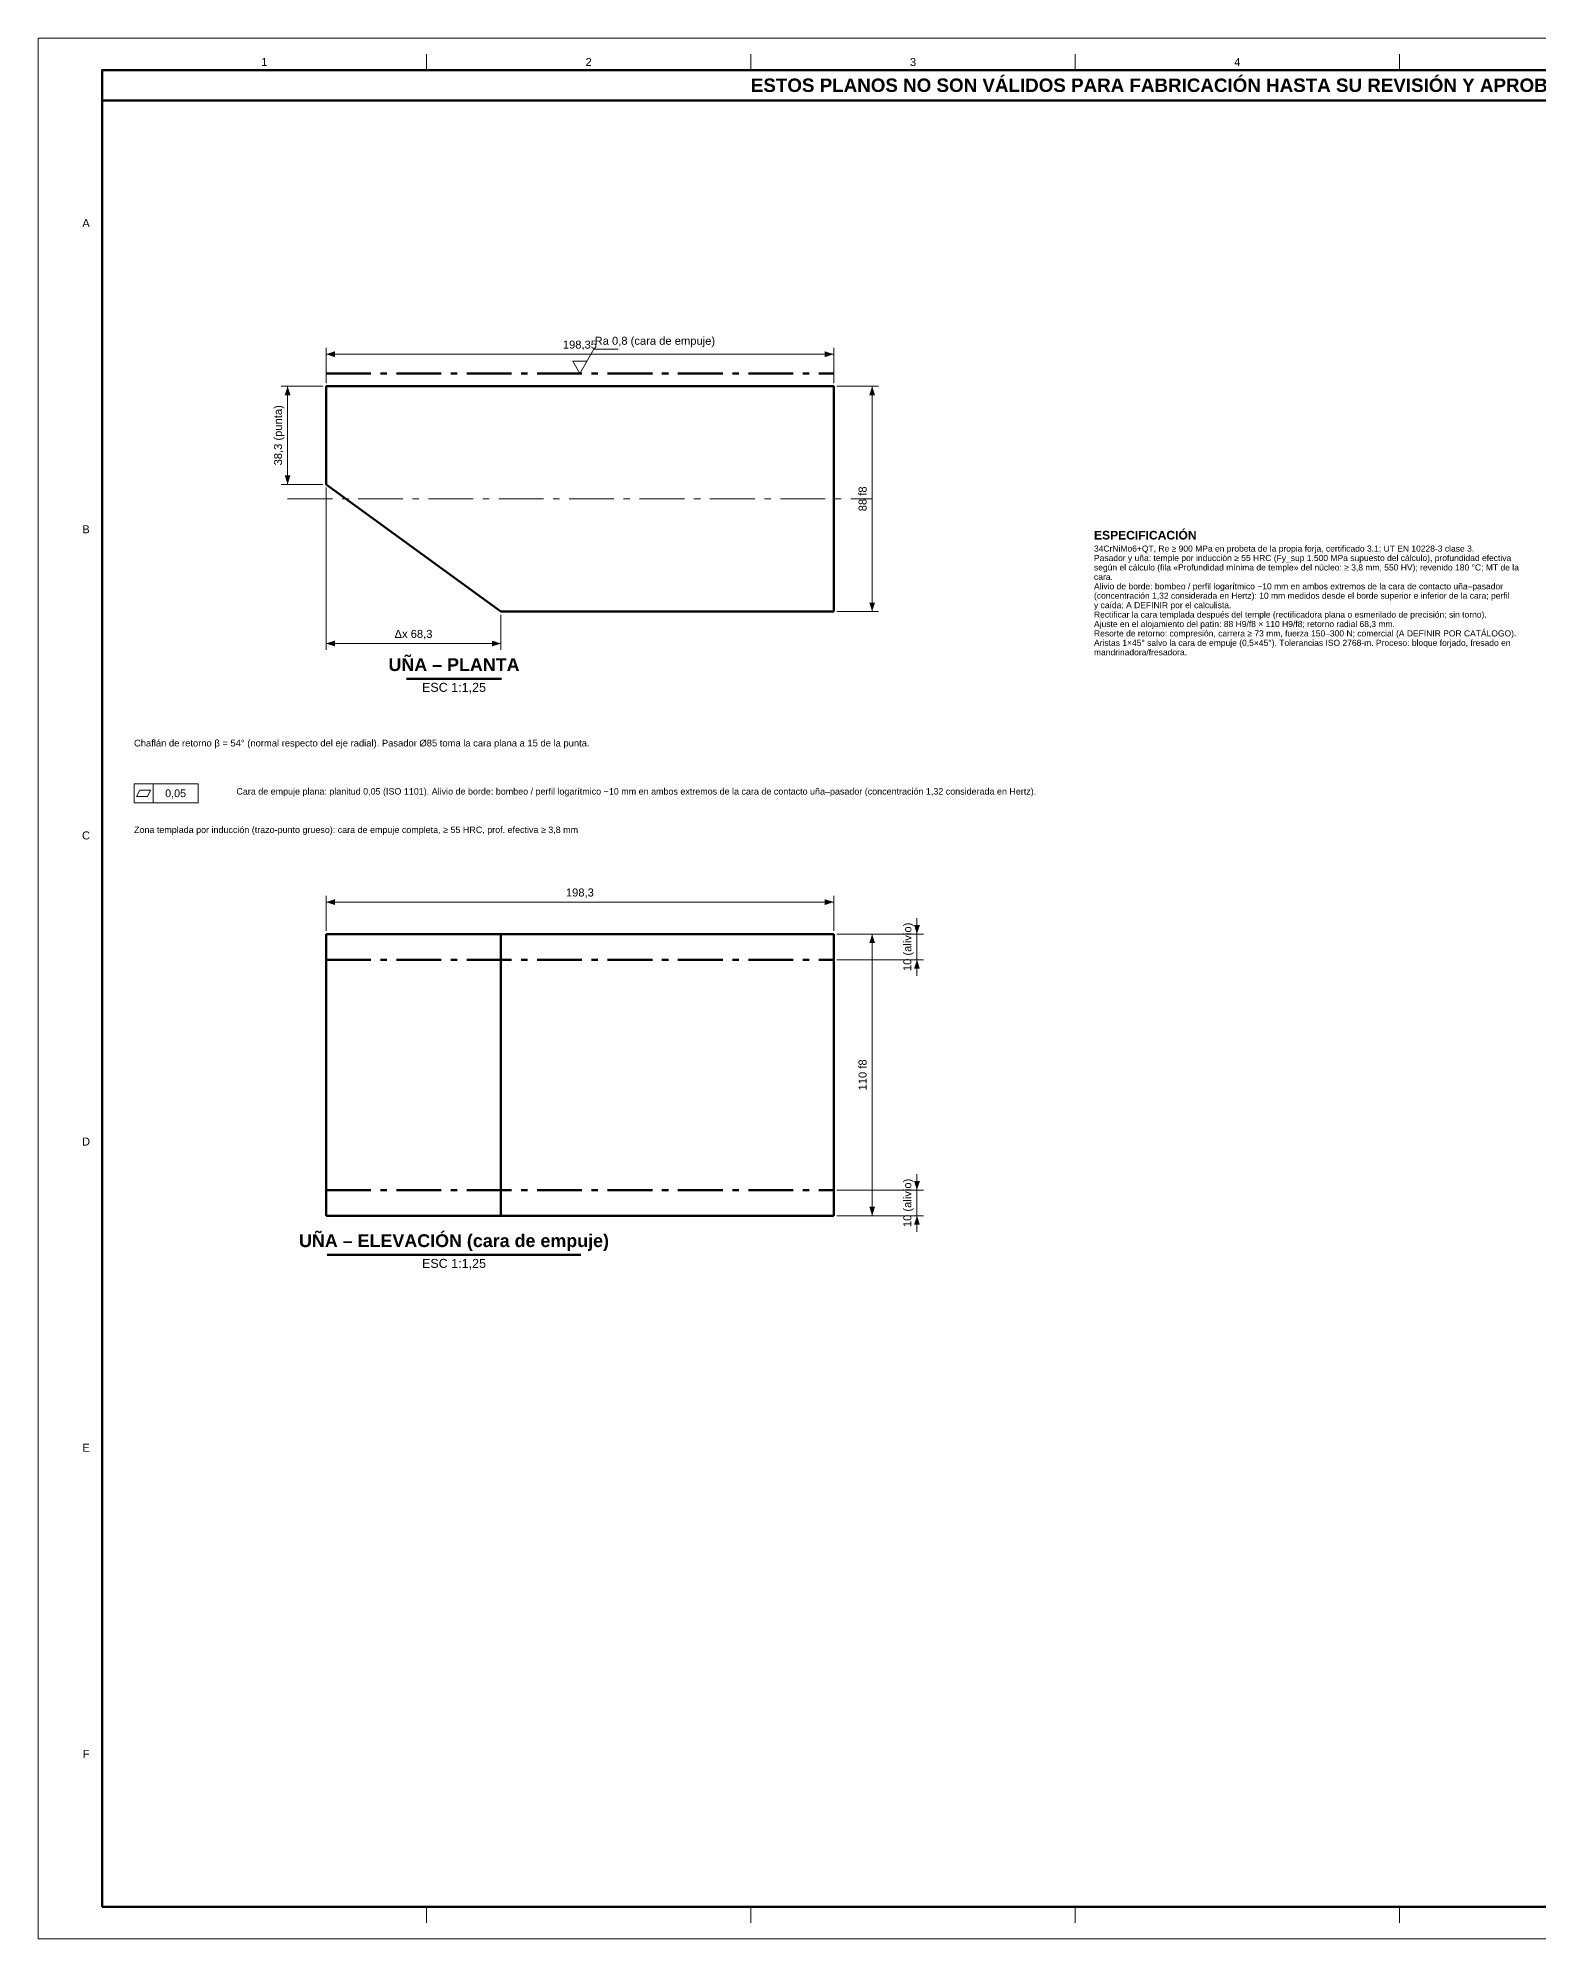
# Model space of a CAD drawing. Header units: millimetres. Extents: x 0 to 841, y 0 to 594.
# Drawn here: x 0 to 469, y 0 to 594 of the extents above; entities that cross this region are included whole.
import ezdxf
from ezdxf.enums import TextEntityAlignment as Align

# ---------------------------------------------------------------- set-up
doc = ezdxf.new("R2010")
doc.units = ezdxf.units.MM
doc.linetypes.add('EJE', pattern=[22, 14, -3, 2, -3])
for name, color, linetype, lineweight in [('COTA', 7, 'CONTINUOUS', 18), ('EJE', 7, 'EJE', 18), ('FINA', 7, 'CONTINUOUS', 18), ('MARCO', 7, 'CONTINUOUS', 70), ('TRAT', 7, 'EJE', 50), ('TXT', 7, 'CONTINUOUS', 25), ('VIS', 7, 'CONTINUOUS', 50)]:
    doc.layers.add(name, color=color, linetype=linetype, lineweight=lineweight)
doc.styles.add('STD', font='LiberationSans-Regular.ttf')
doc.styles.add('STDB', font='LiberationSans-Bold.ttf')

msp = doc.modelspace()

# ---------------------------------------------------------------- linework, layer by layer
at = {"layer": 'COTA'}
for p, q in [((90, 486.2), (90, 497.2)), ((90, 495.2), (248.68, 495.2)), ((248.68, 486.2), (248.68, 497.2)), ((167.14, 493), (171.54, 493)), ((89, 485.2), (76, 485.2)), ((78, 454.53), (78, 485.2)), ((249.68, 485.2), (262.68, 485.2)), ((260.68, 414.8), (260.68, 485.2)), ((89, 454.53), (76, 454.53)), ((90, 453.53), (90, 402.8)), ((144.68, 413.8), (144.68, 402.8)), ((249.68, 414.8), (262.68, 414.8)), ((90, 404.8), (144.68, 404.8)), ((36, 355), (36, 361)), ((90, 315), (90, 326)), ((90, 324), (248.68, 324)), ((248.68, 315), (248.68, 326)), ((274.68, 314), (274.68, 319)), ((249.68, 314), (262.68, 314)), ((249.68, 314), (276.68, 314)), ((260.68, 226), (260.68, 314)), ((274.68, 314), (274.68, 306)), ((249.68, 306), (276.68, 306)), ((274.68, 306), (274.68, 301)), ((274.68, 234), (274.68, 239)), ((249.68, 234), (276.68, 234)), ((274.68, 226), (274.68, 234)), ((249.68, 226), (262.68, 226)), ((249.68, 226), (276.68, 226)), ((274.68, 226), (274.68, 221))]:
    msp.add_line(p, q, dxfattribs=at)
msp.add_lwpolyline([(167.14, 493), (169.34, 489.2), (173.74, 496.8), (181.34, 496.8)], dxfattribs=at)
for points in [[(30, 355), (50, 355), (50, 361), (30, 361)], [(30.8, 357), (34.2, 357), (35.2, 359), (31.8, 359)]]:
    msp.add_lwpolyline(points, close=True, dxfattribs=at)
for points in [[(90, 495.2), (92.8, 494.3), (92.8, 496.1)], [(248.68, 495.2), (245.88, 496.1), (245.88, 494.3)], [(78, 485.2), (77.1, 482.4), (78.9, 482.4)], [(260.68, 485.2), (259.78, 482.4), (261.58, 482.4)], [(78, 454.53), (78.9, 457.33), (77.1, 457.33)], [(260.68, 414.8), (261.58, 417.6), (259.78, 417.6)], [(90, 404.8), (92.8, 403.9), (92.8, 405.7)], [(144.68, 404.8), (141.88, 405.7), (141.88, 403.9)], [(90, 324), (92.8, 323.1), (92.8, 324.9)], [(248.68, 324), (245.88, 324.9), (245.88, 323.1)], [(274.68, 314), (275.58, 316.8), (273.78, 316.8)], [(260.68, 314), (259.78, 311.2), (261.58, 311.2)], [(274.68, 306), (273.78, 303.2), (275.58, 303.2)], [(274.68, 234), (275.58, 236.8), (273.78, 236.8)], [(260.68, 226), (261.58, 228.8), (259.78, 228.8)], [(274.68, 226), (273.78, 223.2), (275.58, 223.2)]]:
    msp.add_solid(points, dxfattribs=at)
at = {"layer": 'EJE'}
msp.add_line((78, 450), (260.68, 450), dxfattribs=at)
at = {"layer": 'FINA'}
for p, q in [((121.38, 584), (121.38, 589)), ((222.75, 584), (222.75, 589)), ((324.12, 584), (324.12, 589)), ((425.5, 584), (425.5, 589)), ((121.38, 10), (121.38, 5)), ((222.75, 10), (222.75, 5)), ((324.12, 10), (324.12, 5)), ((425.5, 10), (425.5, 5))]:
    msp.add_line(p, q, dxfattribs=at)
msp.add_lwpolyline([(0, 0), (841, 0), (841, 594), (0, 594)], close=True, dxfattribs=at)
at = {"layer": 'MARCO'}
for points in [[(20, 10), (831, 10), (831, 584), (20, 584)], [(20, 574.5), (831, 574.5), (831, 584), (20, 584)]]:
    msp.add_lwpolyline(points, close=True, dxfattribs=at)
at = {"layer": 'TRAT'}
for p, q in [((90, 489.2), (248.68, 489.2)), ((90, 306), (248.68, 306)), ((90, 234), (248.68, 234))]:
    msp.add_line(p, q, dxfattribs=at)
at = {"layer": 'VIS'}
for p, q in [((115.12, 393.8), (144.88, 393.8)), ((90.32, 213.8), (169.68, 213.8))]:
    msp.add_line(p, q, dxfattribs=at)
for points in [[(90, 485.2), (248.68, 485.2)], [(90, 454.53), (90, 485.2)], [(248.68, 485.2), (248.68, 414.8)], [(144.68, 414.8), (90, 454.53)], [(248.68, 414.8), (144.68, 414.8)], [(90, 226), (90, 314)], [(144.68, 314), (90, 314)], [(144.68, 226), (144.68, 314)], [(248.68, 314), (144.68, 314)], [(248.68, 226), (248.68, 314)], [(144.68, 226), (90, 226)], [(248.68, 226), (144.68, 226)]]:
    msp.add_lwpolyline(points, dxfattribs=at)

# ---------------------------------------------------------------- texts
at = {"layer": 'TXT'}
for s, height, style, p in [('1', 2.5, 'STD', (70.69, 586.5)), ('2', 2.5, 'STD', (172.06, 586.5)), ('ESTOS PLANOS NO SON VÁLIDOS PARA FABRICACIÓN HASTA SU REVISIÓN Y APROBACIÓN POR UN INGENIERO CALCULISTA HABILITADO.', 4.2, 'STDB', (425.5, 579.25)), ('3', 2.5, 'STD', (273.44, 586.5)), ('4', 2.5, 'STD', (374.81, 586.5)), ('A', 2.5, 'STD', (15, 536.17)), ('B', 2.5, 'STD', (15, 440.5)), ('0,05', 2.4, 'STD', (43, 358)), ('C', 2.5, 'STD', (15, 344.83)), ('D', 2.5, 'STD', (15, 249.17)), ('E', 2.5, 'STD', (15, 153.5)), ('F', 2.5, 'STD', (15, 57.83))]:
    msp.add_text(s, height=height, dxfattribs=dict(at, style=style)).set_placement(p, align=Align.MIDDLE_CENTER)
for s, height, style, p in [('198,35', 2.5, 'STD', (169.34, 496.2)), ('Δx 68,3', 2.5, 'STD', (117.34, 405.8)), ('UÑA – PLANTA', 4, 'STDB', (130, 395)), ('198,3', 2.5, 'STD', (169.34, 325)), ('UÑA – ELEVACIÓN (cara de empuje)', 4, 'STDB', (130, 215))]:
    msp.add_text(s, height=height, dxfattribs=dict(at, style=style)).set_placement(p, align=Align.BOTTOM_CENTER)
at = {"layer": 'TXT', "style": 'STD'}
for s, height, p in [('Ra 0,8 (cara de empuje)', 2.5, (173.94, 497.4)), ('Chaflán de retorno β = 54° (normal respecto del eje radial). Pasador Ø85 toma la cara plana a 15 de la punta.', 2.1, (30, 372)), ('Cara de empuje plana: planitud 0,05 (ISO 1101). Alivio de borde: bombeo / perfil logarítmico ~10 mm en ambos extremos de la cara de contacto uña–pasador (concentración 1,32 considerada en Hertz).', 2, (62, 357)), ('Zona templada por inducción (trazo-punto grueso): cara de empuje completa, ≥ 55 HRC, prof. efectiva ≥ 3,8 mm', 2, (30, 345))]:
    msp.add_text(s, height=height, dxfattribs=at).set_placement(p, align=Align.BOTTOM_LEFT)
for s, p in [('38,3 (punta)', (77, 469.86)), ('88 f8', (259.68, 450)), ('10 (alivio)', (273.68, 310)), ('110 f8', (259.68, 270)), ('10 (alivio)', (273.68, 230))]:
    msp.add_text(s, height=2.5, rotation=90, dxfattribs=at).set_placement(p, align=Align.BOTTOM_CENTER)
at = {"layer": 'TXT'}
for s, height, style, p in [('ESPECIFICACIÓN', 2.7, 'STDB', (330, 440)), ('34CrNiMo6+QT, Re ≥ 900 MPa en probeta de la propia forja, certificado 3.1; UT EN 10228-3 clase 3.', 1.9, 'STD', (330, 435.41)), ('según el cálculo (fila «Profundidad mínima de temple» del núcleo: ≥ 3,8 mm, 550 HV); revenido 180 °C; MT de la', 1.9, 'STD', (330, 429.52)), ('Pasador y uña: temple por inducción ≥ 55 HRC (Fy_sup 1.500 MPa supuesto del cálculo), profundidad efectiva', 1.9, 'STD', (330, 432.47)), ('Alivio de borde: bombeo / perfil logarítmico ~10 mm en ambos extremos de la cara de contacto uña–pasador', 1.9, 'STD', (330, 423.63)), ('cara.', 1.9, 'STD', (330, 426.58)), ('y caída: A DEFINIR por el calculista.', 1.9, 'STD', (330, 417.74)), ('(concentración 1,32 considerada en Hertz): 10 mm medidos desde el borde superior e inferior de la cara; perfil', 1.9, 'STD', (330, 420.69)), ('Ajuste en el alojamiento del patín: 88 H9/f8 × 110 H9/f8; retorno radial 68,3 mm.', 1.9, 'STD', (330, 411.85)), ('Rectificar la cara templada después del temple (rectificadora plana o esmerilado de precisión; sin torno).', 1.9, 'STD', (330, 414.8)), ('Aristas 1×45° salvo la cara de empuje (0,5×45°). Tolerancias ISO 2768-m. Proceso: bloque forjado, fresado en', 1.9, 'STD', (330, 405.96)), ('Resorte de retorno: compresión, carrera ≥ 73 mm, fuerza 150–300 N; comercial (A DEFINIR POR CATÁLOGO).', 1.9, 'STD', (330, 408.91)), ('mandrinadora/fresadora.', 1.9, 'STD', (330, 403.02))]:
    msp.add_text(s, height=height, dxfattribs=dict(at, style=style)).set_placement(p, align=Align.TOP_LEFT)
at = {"layer": 'TXT', "style": 'STD'}
for p in [(130, 392.5), (130, 212.5)]:
    msp.add_text('ESC 1:1,25', height=2.8, dxfattribs=at).set_placement(p, align=Align.TOP_CENTER)

doc.saveas('drawing.dxf')
